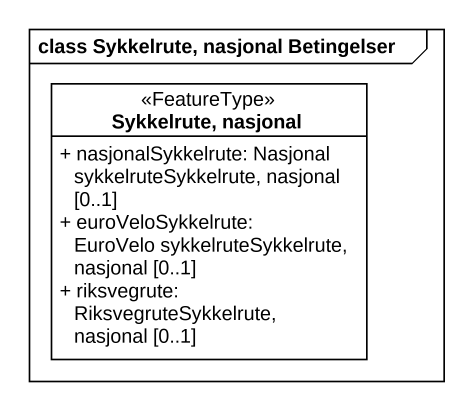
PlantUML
@startuml
mainframe class Sykkelrute, nasjonal Betingelser
hide circle
hide empty members
skinparam classAttributeIconSize 0
class "Sykkelrute, nasjonal" as Sykkelrute_nasjonal <<FeatureType>> {
  + nasjonalSykkelrute: Nasjonal sykkelruteSykkelrute, nasjonal [0..1]
  + euroVeloSykkelrute: EuroVelo sykkelruteSykkelrute, nasjonal [0..1]
  + riksvegrute: RiksvegruteSykkelrute, nasjonal [0..1]
}
@enduml
